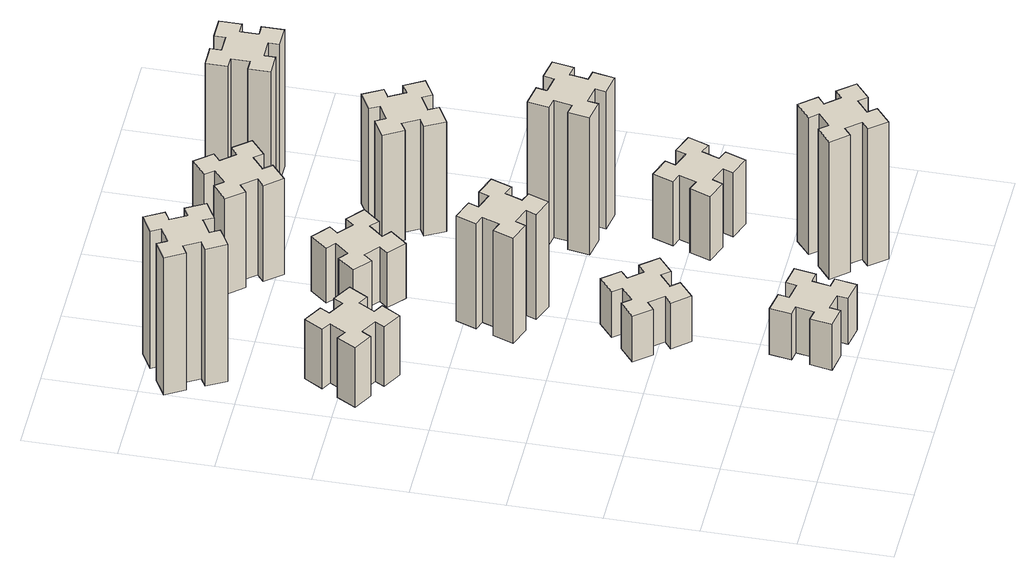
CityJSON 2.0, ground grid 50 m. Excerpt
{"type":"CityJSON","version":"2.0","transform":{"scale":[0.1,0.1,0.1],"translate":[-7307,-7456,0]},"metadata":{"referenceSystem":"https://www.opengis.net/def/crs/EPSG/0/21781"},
"CityObjects":{
"building1":{"type":"Building","attributes":{"class":"1000","function":"1000","usage":"1000","yearOfConstruction":2016,"roofType":"1000","measuredHeight":39,"storeysAboveGround":30,"storeysBelowGround":0},"geometry":[{"type":"Solid","lod":"1","boundaries":[[[[0,1,2,3,4,5,6,7,8,9,10,11,12,13,14,15,16,17,18,19]],[[17,16,20,21]],[[16,15,22,20]],[[15,14,23,22]],[[14,13,24,23]],[[13,12,25,24]],[[12,11,26,25]],[[11,10,27,26]],[[10,9,28,27]],[[9,8,29,28]],[[8,7,30,29]],[[7,6,31,30]],[[6,5,32,31]],[[5,4,33,32]],[[4,3,34,33]],[[3,2,35,34]],[[2,1,36,35]],[[1,0,37,36]],[[0,19,38,37]],[[19,18,39,38]],[[18,17,21,39]],[[24,25,26,27,28,29,30,31,32,33,34,35,36,37,38,39,21,20,22,23]]]]}]},
"building2":{"type":"Building","attributes":{"class":"1000","function":"1000","usage":"1000","yearOfConstruction":2016,"roofType":"1000","measuredHeight":30,"storeysAboveGround":30,"storeysBelowGround":0},"geometry":[{"type":"Solid","lod":"1","boundaries":[[[[40,41,42,43,44,45,46,47,48,49,50,51,52,53,54,55,56,57,58,59]],[[57,56,60,61]],[[56,55,62,60]],[[55,54,63,62]],[[54,53,64,63]],[[53,52,65,64]],[[52,51,66,65]],[[51,50,67,66]],[[50,49,68,67]],[[49,48,69,68]],[[48,47,70,69]],[[47,46,71,70]],[[46,45,72,71]],[[45,44,73,72]],[[44,43,74,73]],[[43,42,75,74]],[[42,41,76,75]],[[41,40,77,76]],[[40,59,78,77]],[[59,58,79,78]],[[58,57,61,79]],[[64,65,66,67,68,69,70,71,72,73,74,75,76,77,78,79,61,60,62,63]]]]}]},
"building3":{"type":"Building","attributes":{"class":"1000","function":"1000","usage":"1000","yearOfConstruction":2016,"roofType":"1000","measuredHeight":90,"storeysAboveGround":30,"storeysBelowGround":0},"geometry":[{"type":"Solid","lod":"1","boundaries":[[[[80,81,82,83,84,85,86,87,88,89,90,91,92,93,94,95,96,97,98,99]],[[97,96,100,101]],[[96,95,102,100]],[[95,94,103,102]],[[94,93,104,103]],[[93,92,105,104]],[[92,91,106,105]],[[91,90,107,106]],[[90,89,108,107]],[[89,88,109,108]],[[88,87,110,109]],[[87,86,111,110]],[[86,85,112,111]],[[85,84,113,112]],[[84,83,114,113]],[[83,82,115,114]],[[82,81,116,115]],[[81,80,117,116]],[[80,99,118,117]],[[99,98,119,118]],[[98,97,101,119]],[[104,105,106,107,108,109,110,111,112,113,114,115,116,117,118,119,101,100,102,103]]]]}]},
"building4":{"type":"Building","attributes":{"class":"1000","function":"1000","usage":"1000","yearOfConstruction":2016,"roofType":"1000","measuredHeight":30,"storeysAboveGround":30,"storeysBelowGround":0},"geometry":[{"type":"Solid","lod":"1","boundaries":[[[[120,121,122,123,124,125,126,127,128,129,130,131,132,133,134,135,136,137,138,139]],[[137,136,140,141]],[[136,135,142,140]],[[135,134,143,142]],[[134,133,144,143]],[[133,132,145,144]],[[132,131,146,145]],[[131,130,147,146]],[[130,129,148,147]],[[129,128,149,148]],[[128,127,150,149]],[[127,126,151,150]],[[126,125,152,151]],[[125,124,153,152]],[[124,123,154,153]],[[123,122,155,154]],[[122,121,156,155]],[[121,120,157,156]],[[120,139,158,157]],[[139,138,159,158]],[[138,137,141,159]],[[144,145,146,147,148,149,150,151,152,153,154,155,156,157,158,159,141,140,142,143]]]]}]},
"building5":{"type":"Building","attributes":{"class":"1000","function":"1000","usage":"1000","yearOfConstruction":2016,"roofType":"1000","measuredHeight":69,"storeysAboveGround":30,"storeysBelowGround":0},"geometry":[{"type":"Solid","lod":"1","boundaries":[[[[160,161,162,163,164,165,166,167,168,169,170,171,172,173,174,175,176,177,178,179]],[[177,176,180,181]],[[176,175,182,180]],[[175,174,183,182]],[[174,173,184,183]],[[173,172,185,184]],[[172,171,186,185]],[[171,170,187,186]],[[170,169,188,187]],[[169,168,189,188]],[[168,167,190,189]],[[167,166,191,190]],[[166,165,192,191]],[[165,164,193,192]],[[164,163,194,193]],[[163,162,195,194]],[[162,161,196,195]],[[161,160,197,196]],[[160,179,198,197]],[[179,178,199,198]],[[178,177,181,199]],[[184,185,186,187,188,189,190,191,192,193,194,195,196,197,198,199,181,180,182,183]]]]}]},
"building6":{"type":"Building","attributes":{"class":"1000","function":"1000","usage":"1000","yearOfConstruction":2016,"roofType":"1000","measuredHeight":36,"storeysAboveGround":30,"storeysBelowGround":0},"geometry":[{"type":"Solid","lod":"1","boundaries":[[[[200,201,202,203,204,205,206,207,208,209,210,211,212,213,214,215,216,217,218,219]],[[217,216,220,221]],[[216,215,222,220]],[[215,214,223,222]],[[214,213,224,223]],[[213,212,225,224]],[[212,211,226,225]],[[211,210,227,226]],[[210,209,228,227]],[[209,208,229,228]],[[208,207,230,229]],[[207,206,231,230]],[[206,205,232,231]],[[205,204,233,232]],[[204,203,234,233]],[[203,202,235,234]],[[202,201,236,235]],[[201,200,237,236]],[[200,219,238,237]],[[219,218,239,238]],[[218,217,221,239]],[[224,225,226,227,228,229,230,231,232,233,234,235,236,237,238,239,221,220,222,223]]]]}]},
"building7":{"type":"Building","attributes":{"class":"1000","function":"1000","usage":"1000","yearOfConstruction":2016,"roofType":"1000","measuredHeight":90,"storeysAboveGround":30,"storeysBelowGround":0},"geometry":[{"type":"Solid","lod":"1","boundaries":[[[[240,241,242,243,244,245,246,247,248,249,250,251,252,253,254,255,256,257,258,259]],[[257,256,260,261]],[[256,255,262,260]],[[255,254,263,262]],[[254,253,264,263]],[[253,252,265,264]],[[252,251,266,265]],[[251,250,267,266]],[[250,249,268,267]],[[249,248,269,268]],[[248,247,270,269]],[[247,246,271,270]],[[246,245,272,271]],[[245,244,273,272]],[[244,243,274,273]],[[243,242,275,274]],[[242,241,276,275]],[[241,240,277,276]],[[240,259,278,277]],[[259,258,279,278]],[[258,257,261,279]],[[264,265,266,267,268,269,270,271,272,273,274,275,276,277,278,279,261,260,262,263]]]]}]},
"building8":{"type":"Building","attributes":{"class":"1000","function":"1000","usage":"1000","yearOfConstruction":2016,"roofType":"1000","measuredHeight":63,"storeysAboveGround":30,"storeysBelowGround":0},"geometry":[{"type":"Solid","lod":"1","boundaries":[[[[280,281,282,283,284,285,286,287,288,289,290,291,292,293,294,295,296,297,298,299]],[[297,296,300,301]],[[296,295,302,300]],[[295,294,303,302]],[[294,293,304,303]],[[293,292,305,304]],[[292,291,306,305]],[[291,290,307,306]],[[290,289,308,307]],[[289,288,309,308]],[[288,287,310,309]],[[287,286,311,310]],[[286,285,312,311]],[[285,284,313,312]],[[284,283,314,313]],[[283,282,315,314]],[[282,281,316,315]],[[281,280,317,316]],[[280,299,318,317]],[[299,298,319,318]],[[298,297,301,319]],[[304,305,306,307,308,309,310,311,312,313,314,315,316,317,318,319,301,300,302,303]]]]}]},
"building9":{"type":"Building","attributes":{"class":"1000","function":"1000","usage":"1000","yearOfConstruction":2016,"roofType":"1000","measuredHeight":42,"storeysAboveGround":30,"storeysBelowGround":0},"geometry":[{"type":"Solid","lod":"1","boundaries":[[[[320,321,322,323,324,325,326,327,328,329,330,331,332,333,334,335,336,337,338,339]],[[337,336,340,341]],[[336,335,342,340]],[[335,334,343,342]],[[334,333,344,343]],[[333,332,345,344]],[[332,331,346,345]],[[331,330,347,346]],[[330,329,348,347]],[[329,328,349,348]],[[328,327,350,349]],[[327,326,351,350]],[[326,325,352,351]],[[325,324,353,352]],[[324,323,354,353]],[[323,322,355,354]],[[322,321,356,355]],[[321,320,357,356]],[[320,339,358,357]],[[339,338,359,358]],[[338,337,341,359]],[[344,345,346,347,348,349,350,351,352,353,354,355,356,357,358,359,341,340,342,343]]]]}]},
"building10":{"type":"Building","attributes":{"class":"1000","function":"1000","usage":"1000","yearOfConstruction":2016,"roofType":"1000","measuredHeight":90,"storeysAboveGround":30,"storeysBelowGround":0},"geometry":[{"type":"Solid","lod":"1","boundaries":[[[[360,361,362,363,364,365,366,367,368,369,370,371,372,373,374,375,376,377,378,379]],[[377,376,380,381]],[[376,375,382,380]],[[375,374,383,382]],[[374,373,384,383]],[[373,372,385,384]],[[372,371,386,385]],[[371,370,387,386]],[[370,369,388,387]],[[369,368,389,388]],[[368,367,390,389]],[[367,366,391,390]],[[366,365,392,391]],[[365,364,393,392]],[[364,363,394,393]],[[363,362,395,394]],[[362,361,396,395]],[[361,360,397,396]],[[360,379,398,397]],[[379,378,399,398]],[[378,377,381,399]],[[384,385,386,387,388,389,390,391,392,393,394,395,396,397,398,399,381,380,382,383]]]]}]},
"building11":{"type":"Building","attributes":{"class":"1000","function":"1000","usage":"1000","yearOfConstruction":2016,"roofType":"1000","measuredHeight":72,"storeysAboveGround":30,"storeysBelowGround":0},"geometry":[{"type":"Solid","lod":"1","boundaries":[[[[400,401,402,403,404,405,406,407,408,409,410,411,412,413,414,415,416,417,418,419]],[[417,416,420,421]],[[416,415,422,420]],[[415,414,423,422]],[[414,413,424,423]],[[413,412,425,424]],[[412,411,426,425]],[[411,410,427,426]],[[410,409,428,427]],[[409,408,429,428]],[[408,407,430,429]],[[407,406,431,430]],[[406,405,432,431]],[[405,404,433,432]],[[404,403,434,433]],[[403,402,435,434]],[[402,401,436,435]],[[401,400,437,436]],[[400,419,438,437]],[[419,418,439,438]],[[418,417,421,439]],[[424,425,426,427,428,429,430,431,432,433,434,435,436,437,438,439,421,420,422,423]]]]}]},
"building12":{"type":"Building","attributes":{"class":"1000","function":"1000","usage":"1000","yearOfConstruction":2016,"roofType":"1000","measuredHeight":90,"storeysAboveGround":30,"storeysBelowGround":0},"geometry":[{"type":"Solid","lod":"1","boundaries":[[[[440,441,442,443,444,445,446,447,448,449,450,451,452,453,454,455,456,457,458,459]],[[457,456,460,461]],[[456,455,462,460]],[[455,454,463,462]],[[454,453,464,463]],[[453,452,465,464]],[[452,451,466,465]],[[451,450,467,466]],[[450,449,468,467]],[[449,448,469,468]],[[448,447,470,469]],[[447,446,471,470]],[[446,445,472,471]],[[445,444,473,472]],[[444,443,474,473]],[[443,442,475,474]],[[442,441,476,475]],[[441,440,477,476]],[[440,459,478,477]],[[459,458,479,478]],[[458,457,461,479]],[[464,465,466,467,468,469,470,471,472,473,474,475,476,477,478,479,461,460,462,463]]]]}]}
},
"vertices":[
[406,2367,0],[456,2454,0],[508,2424,0],[568,2528,0],[464,2588,0],[434,2536,0],[347,2586,0],[377,2638,0],[273,2698,0],[213,2594,0],[265,2564,0],[215,2477,0],[163,2507,0],[103,2403,0],[207,2343,0],[237,2395,0],[324,2345,0],[294,2293,0],[398,2233,0],[458,2337,0],[324,2345,390],[294,2293,390],[237,2395,390],[207,2343,390],[103,2403,390],[163,2507,390],[215,2477,390],[265,2564,390],[213,2594,390],[273,2698,390],[377,2638,390],[347,2586,390],[434,2536,390],[464,2588,390],[568,2528,390],[508,2424,390],[456,2454,390],[406,2367,390],[458,2337,390],[398,2233,390],
[976,314,0],[958,215,0],[899,226,0],[878,107,0],[997,87,0],[1007,146,0],[1105,128,0],[1095,69,0],[1213,48,0],[1234,167,0],[1175,177,0],[1192,275,0],[1251,265,0],[1272,383,0],[1154,404,0],[1144,345,0],[1045,362,0],[1056,421,0],[937,442,0],[917,324,0],[1045,362,300],[1056,421,300],[1144,345,300],[1154,404,300],[1272,383,300],[1251,265,300],[1192,275,300],[1175,177,300],[1234,167,300],[1213,48,300],[1095,69,300],[1105,128,300],[1007,146,300],[997,87,300],[878,107,300],[899,226,300],[958,215,300],[976,314,300],[917,324,300],[937,442,300],
[224,3426,0],[137,3376,0],[107,3428,0],[3,3368,0],[63,3264,0],[115,3294,0],[165,3207,0],[113,3177,0],[173,3073,0],[277,3133,0],[247,3185,0],[334,3235,0],[364,3183,0],[468,3243,0],[408,3347,0],[356,3317,0],[306,3404,0],[358,3434,0],[298,3538,0],[194,3478,0],[306,3404,900],[358,3434,900],[356,3317,900],[408,3347,900],[468,3243,900],[364,3183,900],[334,3235,900],[247,3185,900],[277,3133,900],[173,3073,900],[113,3177,900],[165,3207,900],[115,3294,900],[63,3264,900],[3,3368,900],[107,3428,900],[137,3376,900],[224,3426,900],[194,3478,900],[298,3538,900],
[1008,969,0],[1084,1033,0],[1123,987,0],[1215,1064,0],[1138,1156,0],[1092,1118,0],[1027,1194,0],[1073,1233,0],[996,1325,0],[904,1248,0],[943,1202,0],[866,1137,0],[828,1183,0],[736,1106,0],[813,1014,0],[859,1053,0],[923,976,0],[877,938,0],[954,846,0],[1046,923,0],[923,976,300],[877,938,300],[859,1053,300],[813,1014,300],[736,1106,300],[828,1183,300],[866,1137,300],[943,1202,300],[904,1248,300],[996,1325,300],[1073,1233,300],[1027,1194,300],[1092,1118,300],[1138,1156,300],[1215,1064,300],[1123,987,300],[1084,1033,300],[1008,969,300],[1046,923,300],[954,846,300],
[1062,1741,0],[1096,1835,0],[1152,1814,0],[1193,1927,0],[1080,1968,0],[1060,1912,0],[966,1946,0],[987,2002,0],[874,2043,0],[833,1930,0],[889,1910,0],[855,1816,0],[799,1837,0],[757,1724,0],[870,1683,0],[891,1739,0],[985,1705,0],[964,1649,0],[1077,1607,0],[1118,1720,0],[985,1705,690],[964,1649,690],[891,1739,690],[870,1683,690],[757,1724,690],[799,1837,690],[855,1816,690],[889,1910,690],[833,1930,690],[874,2043,690],[987,2002,690],[966,1946,690],[1060,1912,690],[1080,1968,690],[1193,1927,690],[1152,1814,690],[1096,1835,690],[1062,1741,690],[1118,1720,690],[1077,1607,690],
[866,2513,0],[943,2449,0],[904,2403,0],[996,2326,0],[1073,2418,0],[1027,2456,0],[1092,2533,0],[1138,2494,0],[1215,2586,0],[1123,2663,0],[1084,2617,0],[1008,2682,0],[1046,2728,0],[954,2805,0],[877,2713,0],[923,2674,0],[859,2598,0],[813,2636,0],[736,2544,0],[828,2467,0],[859,2598,360],[813,2636,360],[923,2674,360],[877,2713,360],[954,2805,360],[1046,2728,360],[1008,2682,360],[1084,2617,360],[1123,2663,360],[1215,2586,360],[1138,2494,360],[1092,2533,360],[1027,2456,360],[1073,2418,360],[996,2326,360],[904,2403,360],[943,2449,360],[866,2513,360],[828,2467,360],[736,2544,360],
[1848,129,0],[1924,193,0],[1963,147,0],[2055,224,0],[1978,316,0],[1932,278,0],[1867,354,0],[1913,393,0],[1836,485,0],[1744,408,0],[1783,362,0],[1706,297,0],[1668,343,0],[1576,266,0],[1653,174,0],[1699,213,0],[1763,136,0],[1717,98,0],[1794,6,0],[1886,83,0],[1763,136,900],[1717,98,900],[1699,213,900],[1653,174,900],[1576,266,900],[1668,343,900],[1706,297,900],[1783,362,900],[1744,408,900],[1836,485,900],[1913,393,900],[1867,354,900],[1932,278,900],[1978,316,900],[2055,224,900],[1963,147,900],[1924,193,900],[1848,129,900],[1886,83,900],[1794,6,900],
[1192,3238,0],[1127,3314,0],[1173,3353,0],[1096,3445,0],[1004,3368,0],[1043,3322,0],[966,3257,0],[928,3303,0],[836,3226,0],[913,3134,0],[959,3173,0],[1023,3096,0],[977,3058,0],[1054,2966,0],[1146,3043,0],[1108,3089,0],[1184,3153,0],[1223,3107,0],[1315,3184,0],[1238,3276,0],[1184,3153,630],[1223,3107,630],[1108,3089,630],[1146,3043,630],[1054,2966,630],[977,3058,630],[1023,3096,630],[959,3173,630],[913,3134,630],[836,3226,630],[928,3303,630],[966,3257,630],[1043,3322,630],[1004,3368,630],[1096,3445,630],[1173,3353,630],[1127,3314,630],[1192,3238,630],[1238,3276,630],[1315,3184,630],
[1731,899,0],[1825,865,0],[1804,809,0],[1917,767,0],[1958,880,0],[1902,901,0],[1936,995,0],[1992,974,0],[2033,1087,0],[1920,1128,0],[1900,1072,0],[1806,1106,0],[1827,1162,0],[1714,1203,0],[1673,1090,0],[1729,1070,0],[1695,976,0],[1639,997,0],[1597,884,0],[1710,843,0],[1695,976,420],[1639,997,420],[1729,1070,420],[1673,1090,420],[1714,1203,420],[1827,1162,420],[1806,1106,420],[1900,1072,420],[1920,1128,420],[2033,1087,420],[1992,974,420],[1936,995,420],[1902,901,420],[1958,880,420],[1917,767,420],[1804,809,420],[1825,865,420],[1731,899,420],[1710,843,420],[1597,884,420],
[1647,1526,0],[1745,1508,0],[1735,1449,0],[1853,1428,0],[1874,1547,0],[1815,1557,0],[1832,1655,0],[1891,1645,0],[1912,1763,0],[1794,1784,0],[1784,1725,0],[1685,1742,0],[1696,1801,0],[1577,1822,0],[1557,1704,0],[1616,1694,0],[1598,1595,0],[1539,1606,0],[1518,1487,0],[1637,1467,0],[1598,1595,900],[1539,1606,900],[1616,1694,900],[1557,1704,900],[1577,1822,900],[1696,1801,900],[1685,1742,900],[1784,1725,900],[1794,1784,900],[1912,1763,900],[1891,1645,900],[1832,1655,900],[1815,1557,900],[1874,1547,900],[1853,1428,900],[1735,1449,900],[1745,1508,900],[1647,1526,900],[1637,1467,900],[1518,1487,900],
[1627,2345,0],[1714,2395,0],[1744,2343,0],[1848,2403,0],[1788,2507,0],[1736,2477,0],[1686,2564,0],[1738,2594,0],[1678,2698,0],[1574,2638,0],[1604,2586,0],[1517,2536,0],[1487,2588,0],[1383,2528,0],[1443,2424,0],[1495,2454,0],[1545,2367,0],[1493,2337,0],[1553,2233,0],[1657,2293,0],[1545,2367,720],[1493,2337,720],[1495,2454,720],[1443,2424,720],[1383,2528,720],[1487,2588,720],[1517,2536,720],[1604,2586,720],[1574,2638,720],[1678,2698,720],[1738,2594,720],[1686,2564,720],[1736,2477,720],[1788,2507,720],[1848,2403,720],[1744,2343,720],[1714,2395,720],[1627,2345,720],[1657,2293,720],[1553,2233,720],
[1665,3195,0],[1765,3195,0],[1765,3135,0],[1885,3135,0],[1885,3255,0],[1825,3255,0],[1825,3355,0],[1885,3355,0],[1885,3475,0],[1765,3475,0],[1765,3415,0],[1665,3415,0],[1665,3475,0],[1545,3475,0],[1545,3355,0],[1605,3355,0],[1605,3255,0],[1545,3255,0],[1545,3135,0],[1665,3135,0],[1605,3255,900],[1545,3255,900],[1605,3355,900],[1545,3355,900],[1545,3475,900],[1665,3475,900],[1665,3415,900],[1765,3415,900],[1765,3475,900],[1885,3475,900],[1885,3355,900],[1825,3355,900],[1825,3255,900],[1885,3255,900],[1885,3135,900],[1765,3135,900],[1765,3195,900],[1665,3195,900],[1665,3135,900],[1545,3135,900]
]}
